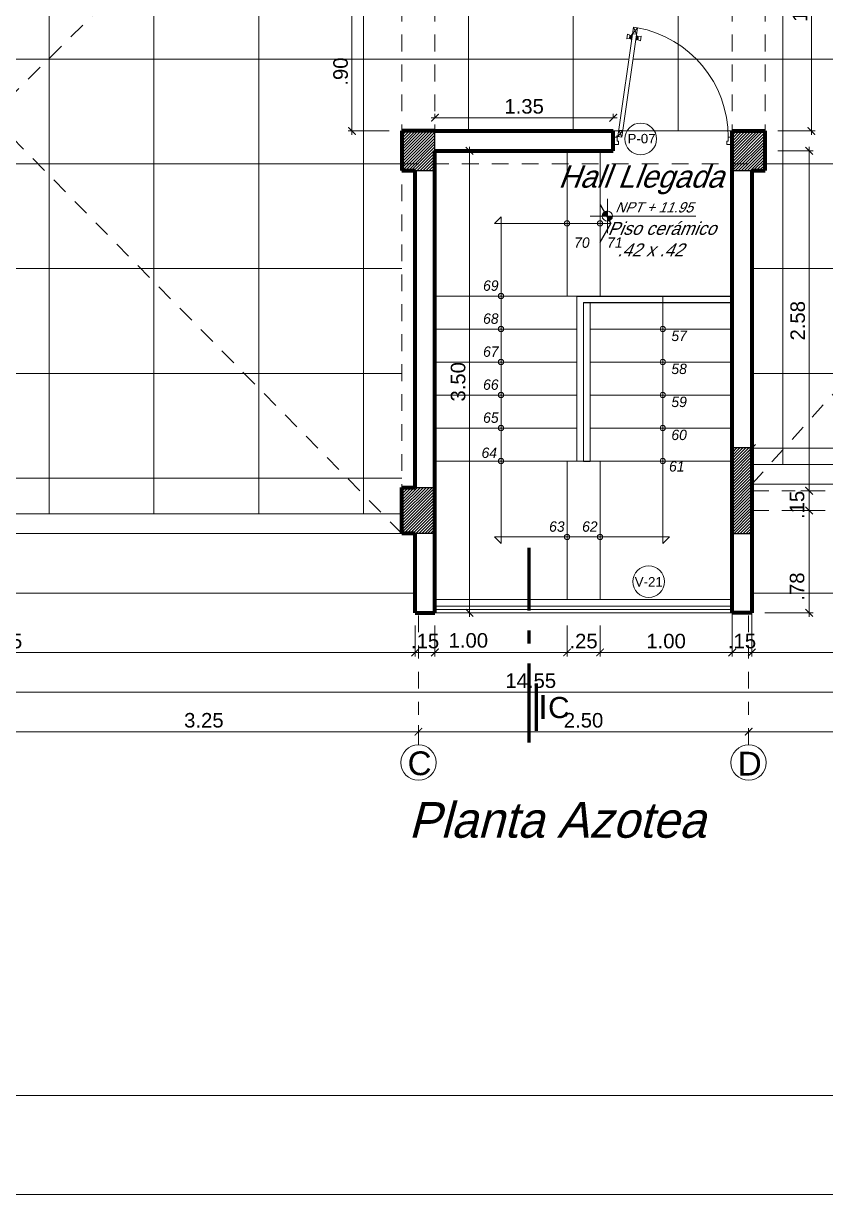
# Model space of a CAD drawing. Header units: millimetres. Extents: x 3779 to 7711, y 1445 to 3132.
# Drawn here: x 3904.99 to 3911.06, y 1460.93 to 1469.8 of the extents above; entities that cross this region are included whole.
import ezdxf

# ---------------------------------------------------------------- set-up
doc = ezdxf.new("R2010")
doc.units = ezdxf.units.MM
doc.header["$PDMODE"] = 3
for name, pattern in [('ACAD_ISO10W100', [18.5, 12, -3, 0.5, -3]), ('DASHDOTX2', [50.8, 25.4, -12.7, 0, -12.7]), ('HIDDEN', [9.525, 6.35, -3.175])]:
    doc.linetypes.add(name, pattern=pattern)
for name, color, linetype, lineweight in [('cotas', 7, 'Continuous', 5), ('EJES', 20, 'DASHDOTX2', 9), ('LINEA-DE-CORTE', 6, 'ACAD_ISO10W100', 60), ('PERSONA', 7, 'Continuous', 9), ('pluma 0.0', 33, 'Continuous', 0), ('pluma 0.5', 41, 'Continuous', 5), ('pluma 1', 1, 'Continuous', 9), ('pluma 1.5', 14, 'Continuous', 15), ('pluma 2', 2, 'Continuous', 20), ('pluma 2.5', 30, 'Continuous', 25), ('pluma 8', 98, 'Continuous', 80), ('proyecciones', 32, 'HIDDEN', 9), ('PUERTAS', 33, 'Continuous', 9), ('TEXTO', 7, 'Continuous', 9), ('TEXTURAS', 35, 'Continuous', 5)]:
    doc.layers.add(name, color=color, linetype=linetype, lineweight=lineweight)
doc.styles.add('nombreambiente', font='stylu.ttf', dxfattribs={"oblique": 20})
doc.styles.get("Standard").update_dxf_attribs({"font": 'arial.ttf'})
doc.styles.add('TIMES', font='arial.ttf', dxfattribs={"height": 0.11})
doc.dimstyles.new('julio', dxfattribs={"dimtxt": 0.11, "dimasz": 0.057, "dimexe": 0.03, "dimexo": 0.097, "dimgap": 0.0295, "dimtad": 1, "dimzin": 4, "dimdsep": 46, "dimtxsty": 'TIMES', "dimblk": 'ARCHTICK', "dimcen": 0, "dimdle": 0.03, "dimclrd": 256, "dimclre": 256, "dimclrt": 256, "dimadec": 0, "dimazin": 0, "dimtfac": 1, "dimtix": 1, "dimtmove": 2, "dimatfit": 2, "dimldrblk": 'ARCHTICK', "dimfxl": 1, "dimtolj": 1, "dimtzin": 0, "dimlwd": 5, "dimlwe": 5, "dimarcsym": 0})
pattern_1 = [(0, (-67.5384, 1.8852), (0, 0.79375), []), (90, (-67.5384, 1.8852), (-0.79375, 5e-17), [])]
pattern_2 = [(45, (53.988948, -73.21544), (-0.01122532015, 0.01122532015), [])]

# ---------------------------------------------------------------- blocks, each defined once
blk = doc.blocks.new('eqwqewr')
at = {"layer": 'PUERTAS'}
for p, q in [((0.1178, 0.7625, 4483.175), (0.0879, 0.7582, 4483.175)), ((0.0879, 0.7582, 4483.175), (0.2051, -0.0706, 4483.175)), ((0.1248, 0.713, 4483.175), (0.0949, 0.7087, 4483.175)), ((0.235, -0.0663, 4483.175), (0.1178, 0.7625, 4483.175)), ((0.0589, 0.6934, 4483.175), (0.0637, 0.6595, 4483.175)), ((0.0799, 0.6922, 4483.175), (0.0589, 0.6934, 4483.175)), ((0.0835, 0.6664, 4483.175), (0.0637, 0.6595, 4483.175)), ((0.0806, 0.6868, 4483.175), (0.0799, 0.6922, 4483.175)), ((0.084, 0.6873, 4483.175), (0.0806, 0.6868, 4483.175)), ((0.0828, 0.6718, 4483.175), (0.0806, 0.6868, 4483.175)), ((0.0862, 0.6723, 4483.175), (0.0828, 0.6718, 4483.175)), ((0.0828, 0.6718, 4483.175), (0.0835, 0.6664, 4483.175)), ((0.0871, 0.6898, 4483.175), (0.0837, 0.6893, 4483.175)), ((0.084, 0.6873, 4483.175), (0.0837, 0.6893, 4483.175)), ((0.0862, 0.6723, 4483.175), (0.084, 0.6873, 4483.175)), ((0.0862, 0.6723, 4483.175), (0.0864, 0.6703, 4483.175)), ((0.0898, 0.6708, 4483.175), (0.0864, 0.6703, 4483.175)), ((0.0902, 0.693, 4483.175), (0.0868, 0.6925, 4483.175)), ((0.0871, 0.6898, 4483.175), (0.0868, 0.6925, 4483.175)), ((0.0898, 0.6708, 4483.175), (0.0871, 0.6898, 4483.175)), ((0.0898, 0.6708, 4483.175), (0.0902, 0.6681, 4483.175)), ((0.0942, 0.704, 4483.175), (0.0902, 0.693, 4483.175)), ((0.0936, 0.6685, 4483.175), (0.0902, 0.693, 4483.175)), ((0.0936, 0.6685, 4483.175), (0.0902, 0.6681, 4483.175)), ((0.1005, 0.6591, 4483.175), (0.0936, 0.6685, 4483.175)), ((0.0955, 0.7042, 4483.175), (0.0942, 0.704, 4483.175)), ((0.1005, 0.6591, 4483.175), (0.0942, 0.704, 4483.175)), ((0.0987, 0.6817, 4483.175), (0.0987, 0.6817, 4483.175)), ((0.0987, 0.6817, 4483.175), (0.0987, 0.6817, 4483.175)), ((0.1019, 0.6593, 4483.175), (0.1005, 0.6591, 4483.175)), ((0.1254, 0.7084, 4483.175), (0.1268, 0.7086, 4483.175)), ((0.1331, 0.6637, 4483.175), (0.1268, 0.7086, 4483.175)), ((0.1268, 0.7086, 4483.175), (0.1336, 0.6992, 4483.175)), ((0.1318, 0.6635, 4483.175), (0.1331, 0.6637, 4483.175)), ((0.1331, 0.6637, 4483.175), (0.1371, 0.6747, 4483.175)), ((0.1336, 0.6992, 4483.175), (0.137, 0.6996, 4483.175)), ((0.1371, 0.6747, 4483.175), (0.1336, 0.6992, 4483.175)), ((0.1374, 0.6969, 4483.175), (0.137, 0.6996, 4483.175)), ((0.1371, 0.6747, 4483.175), (0.1405, 0.6752, 4483.175)), ((0.1374, 0.6969, 4483.175), (0.1408, 0.6974, 4483.175)), ((0.1401, 0.6779, 4483.175), (0.1374, 0.6969, 4483.175)), ((0.1401, 0.6779, 4483.175), (0.1435, 0.6784, 4483.175)), ((0.1401, 0.6779, 4483.175), (0.1405, 0.6752, 4483.175)), ((0.1411, 0.6954, 4483.175), (0.1408, 0.6974, 4483.175)), ((0.1411, 0.6954, 4483.175), (0.1445, 0.6958, 4483.175)), ((0.1432, 0.6804, 4483.175), (0.1411, 0.6954, 4483.175)), ((0.1432, 0.6804, 4483.175), (0.1466, 0.6809, 4483.175)), ((0.1432, 0.6804, 4483.175), (0.1435, 0.6784, 4483.175)), ((0.1437, 0.7013, 4483.175), (0.1635, 0.7082, 4483.175)), ((0.1445, 0.6958, 4483.175), (0.1437, 0.7013, 4483.175)), ((0.1466, 0.6809, 4483.175), (0.1445, 0.6958, 4483.175)), ((0.1466, 0.6809, 4483.175), (0.1474, 0.6755, 4483.175)), ((0.1474, 0.6755, 4483.175), (0.1684, 0.6743, 4483.175)), ((0.1635, 0.7082, 4483.175), (0.1684, 0.6743, 4483.175)), ((-0.5995, -0.0707, 4483.175), (-0.6297, -0.0707, 4483.175)), ((-0.6297, -0.0707, 4483.175), (-0.6297, -0.1273, 4483.175)), ((-0.5995, -0.0707, 4483.175), (-0.5995, -0.1019, 4483.175)), ((0.228, -0.0168, 4483.175), (0.1981, -0.021, 4483.175)), ((0.235, -0.0663, 4483.175), (0.2051, -0.0706, 4483.175)), ((0.2401, -0.0707, 4483.175), (0.2401, -0.1019, 4483.175)), ((0.2401, -0.0707, 4483.175), (0.2703, -0.0707, 4483.175)), ((0.2401, -0.0707, 4483.175), (0.2401, -0.1019, 4483.175)), ((0.2703, -0.0707, 4483.175), (0.2703, -0.1273, 4483.175)), ((-0.5909, -0.1273, 4483.175), (-0.6297, -0.1273, 4483.175)), ((-0.5909, -0.1019, 4483.175), (-0.5995, -0.1019, 4483.175)), ((-0.5909, -0.1019, 4483.175), (-0.5909, -0.1273, 4483.175)), ((0.2315, -0.1019, 4483.175), (0.2401, -0.1019, 4483.175)), ((0.2315, -0.1019, 4483.175), (0.2315, -0.1273, 4483.175)), ((0.2315, -0.1273, 4483.175), (0.2703, -0.1273, 4483.175))]:
    blk.add_line(p, q, dxfattribs=at)
for radius in [0.00461, 0.000461]:
    blk.add_circle((0.2397, -0.0661, 4483.175), radius, dxfattribs=at)
at = {"layer": 'TEXTURAS', "linetype": 'Continuous', "extrusion": (-4.60854e-07, -6.59516e-08, 1)}
for p, q in [((0.0879, 0.7582, 4483.175), (0.1248, 0.713, 4483.175)), ((0.1178, 0.7625, 4483.175), (0.0949, 0.7087, 4483.175)), ((0.1981, -0.021, 4483.175), (0.235, -0.0663, 4483.175)), ((0.228, -0.0168, 4483.175), (0.2051, -0.0706, 4483.175))]:
    blk.add_line(p, q, dxfattribs=at)
at = {"layer": 'TEXTURAS'}
blk.add_arc((0.2406, -0.0678, 4483.175), 0.8401, 100.47523, 180.19864, dxfattribs=at)
blk = doc.blocks.new('iiuyu')
at = {"layer": 'pluma 1', "ltscale": 0.3}
h = blk.add_hatch(color=256, dxfattribs=at)
h.paths.add_polyline_path([(1118.6362, 393.0279, 0.414214), (1118.5977, 392.9893), (1118.6362, 392.9893)])
h.paths.add_polyline_path([(1118.6747, 392.9893), (1118.6362, 392.9893), (1118.6362, 392.9508, 0.414214)])
for p, q in [((1118.6362, 393.1195), (1118.6362, 392.8592)), ((1118.506, 392.9893), (1119.307, 392.9893))]:
    blk.add_line(p, q, dxfattribs=at)
blk.add_circle((1118.6362, 392.9893), 0.0385, dxfattribs=at)
for start, end in [(0, 180), (180, 0)]:
    blk.add_arc((1118.6362, 392.9893), 0.0385, start, end, dxfattribs=at)
blk = doc.blocks.new('_ArchTick')
at = {"color": 0, "linetype": 'ByBlock', "lineweight": 40, "const_width": 0.15}
blk.add_lwpolyline([(-0.5, -0.5), (0.5, 0.5)], dxfattribs=at)
blk = doc.blocks.new('*D639')
at = {"layer": 'cotas', "lineweight": 5, "transparency": 16777216}
for p, q in [((3904.7274, 1464.6376), (3904.7274, 1464.4046)), ((3904.6974, 1464.4346), (3908.0074, 1464.4346)), ((3907.9774, 1464.4849), (3907.9774, 1464.4046))]:
    blk.add_line(p, q, dxfattribs=at)
at = {"layer": 'Defpoints', "color": 0, "transparency": 16777216}
for p in [(3904.7274, 1464.7346), (3907.9774, 1464.5819), (3907.9774, 1464.4346)]:
    blk.add_point(p, dxfattribs=at)
at = {"layer": 'cotas', "lineweight": 5, "transparency": 16777216, "xscale": 0.057, "yscale": 0.057, "zscale": 0.057, "rotation": 180}
blk.add_blockref('_ArchTick', (3904.7274, 1464.4346), dxfattribs=at)
at = {"layer": 'cotas', "lineweight": 5, "transparency": 16777216, "xscale": 0.057, "yscale": 0.057, "zscale": 0.057}
blk.add_blockref('_ArchTick', (3907.9774, 1464.4346), dxfattribs=at)
at = {"layer": 'cotas', "transparency": 16777216, "insert": (3906.3524, 1464.5203), "char_height": 0.11, "attachment_point": 5, "style": 'TIMES'}
blk.add_mtext('\\A1;3.25', dxfattribs=at)
blk = doc.blocks.new('*D640')
at = {"layer": 'cotas', "lineweight": 5, "transparency": 16777216}
for p, q in [((3907.9474, 1464.4346), (3910.5074, 1464.4346)), ((3907.9774, 1464.4849), (3907.9774, 1464.4046)), ((3910.4774, 1464.457), (3910.4774, 1464.4046))]:
    blk.add_line(p, q, dxfattribs=at)
at = {"layer": 'Defpoints', "color": 0, "transparency": 16777216}
for p in [(3907.9774, 1464.5819), (3910.4774, 1464.554), (3910.4774, 1464.4346)]:
    blk.add_point(p, dxfattribs=at)
at = {"layer": 'cotas', "lineweight": 5, "transparency": 16777216, "xscale": 0.057, "yscale": 0.057, "zscale": 0.057, "rotation": 180}
blk.add_blockref('_ArchTick', (3907.9774, 1464.4346), dxfattribs=at)
at = {"layer": 'cotas', "lineweight": 5, "transparency": 16777216, "xscale": 0.057, "yscale": 0.057, "zscale": 0.057}
blk.add_blockref('_ArchTick', (3910.4774, 1464.4346), dxfattribs=at)
at = {"layer": 'cotas', "transparency": 16777216, "insert": (3909.2274, 1464.5202), "char_height": 0.11, "attachment_point": 5, "style": 'TIMES'}
blk.add_mtext('\\A1;2.50', dxfattribs=at)
blk = doc.blocks.new('*D641')
at = {"layer": 'cotas', "lineweight": 5, "transparency": 16777216}
for p, q in [((3910.4474, 1464.4346), (3912.5074, 1464.4346)), ((3910.4774, 1464.457), (3910.4774, 1464.4046)), ((3912.4774, 1464.4655), (3912.4774, 1464.4046))]:
    blk.add_line(p, q, dxfattribs=at)
at = {"layer": 'Defpoints', "color": 0, "transparency": 16777216}
for p in [(3910.4774, 1464.554), (3912.4774, 1464.5625), (3912.4774, 1464.4346)]:
    blk.add_point(p, dxfattribs=at)
at = {"layer": 'cotas', "lineweight": 5, "transparency": 16777216, "xscale": 0.057, "yscale": 0.057, "zscale": 0.057, "rotation": 180}
blk.add_blockref('_ArchTick', (3910.4774, 1464.4346), dxfattribs=at)
at = {"layer": 'cotas', "lineweight": 5, "transparency": 16777216, "xscale": 0.057, "yscale": 0.057, "zscale": 0.057}
blk.add_blockref('_ArchTick', (3912.4774, 1464.4346), dxfattribs=at)
at = {"layer": 'cotas', "transparency": 16777216, "insert": (3911.3843, 1464.5253), "char_height": 0.11, "attachment_point": 5, "style": 'TIMES'}
blk.add_mtext('\\A1;2.00', dxfattribs=at)
blk = doc.blocks.new('*D590')
at = {"layer": 'cotas', "lineweight": 5, "transparency": 16777216}
for p, q in [((3916.1024, 1465.3876), (3916.1024, 1464.7046)), ((3901.5524, 1465.2376), (3901.5524, 1464.7046)), ((3901.5224, 1464.7346), (3916.1324, 1464.7346))]:
    blk.add_line(p, q, dxfattribs=at)
at = {"layer": 'Defpoints', "color": 0, "transparency": 16777216}
for p in [(3916.1024, 1465.4846), (3901.5524, 1465.3346), (3916.1024, 1464.7346)]:
    blk.add_point(p, dxfattribs=at)
at = {"layer": 'cotas', "lineweight": 5, "transparency": 16777216, "xscale": 0.057, "yscale": 0.057, "zscale": 0.057, "rotation": 180}
blk.add_blockref('_ArchTick', (3901.5524, 1464.7346), dxfattribs=at)
at = {"layer": 'cotas', "lineweight": 5, "transparency": 16777216, "xscale": 0.057, "yscale": 0.057, "zscale": 0.057}
blk.add_blockref('_ArchTick', (3916.1024, 1464.7346), dxfattribs=at)
at = {"layer": 'cotas', "transparency": 16777216, "insert": (3908.8274, 1464.8202), "char_height": 0.11, "attachment_point": 5, "style": 'TIMES'}
blk.add_mtext('\\A1;14.55', dxfattribs=at)
blk = doc.blocks.new('*D592')
at = {"layer": 'cotas', "lineweight": 5, "transparency": 16777216}
for p, q in [((3901.7024, 1465.2376), (3901.7024, 1465.0046)), ((3907.9524, 1465.2376), (3907.9524, 1465.0046)), ((3901.6724, 1465.0346), (3907.9824, 1465.0346))]:
    blk.add_line(p, q, dxfattribs=at)
at = {"layer": 'Defpoints', "color": 0, "transparency": 16777216}
for p in [(3901.7024, 1465.3346), (3907.9524, 1465.3346), (3907.9524, 1465.0346)]:
    blk.add_point(p, dxfattribs=at)
at = {"layer": 'cotas', "lineweight": 5, "transparency": 16777216, "xscale": 0.057, "yscale": 0.057, "zscale": 0.057, "rotation": 180}
blk.add_blockref('_ArchTick', (3901.7024, 1465.0346), dxfattribs=at)
at = {"layer": 'cotas', "lineweight": 5, "transparency": 16777216, "xscale": 0.057, "yscale": 0.057, "zscale": 0.057}
blk.add_blockref('_ArchTick', (3907.9524, 1465.0346), dxfattribs=at)
at = {"layer": 'cotas', "transparency": 16777216, "insert": (3904.8274, 1465.1202), "char_height": 0.11, "attachment_point": 5, "style": 'TIMES'}
blk.add_mtext('\\A1;6.25', dxfattribs=at)
blk = doc.blocks.new('*D593')
at = {"layer": 'cotas', "lineweight": 5, "transparency": 16777216}
for p, q in [((3907.9524, 1465.2376), (3907.9524, 1465.0046)), ((3908.1024, 1465.2376), (3908.1024, 1465.0046)), ((3907.9524, 1465.0346), (3907.8954, 1465.0346)), ((3907.9524, 1465.0346), (3908.1024, 1465.0346)), ((3908.1024, 1465.0346), (3908.1594, 1465.0346))]:
    blk.add_line(p, q, dxfattribs=at)
at = {"layer": 'Defpoints', "color": 0, "transparency": 16777216}
for p in [(3907.9524, 1465.3346), (3908.1024, 1465.3346), (3908.1024, 1465.0346)]:
    blk.add_point(p, dxfattribs=at)
at = {"layer": 'cotas', "lineweight": 5, "transparency": 16777216, "xscale": 0.057, "yscale": 0.057, "zscale": 0.057}
blk.add_blockref('_ArchTick', (3907.9524, 1465.0346), dxfattribs=at)
at = {"layer": 'cotas', "lineweight": 5, "transparency": 16777216, "xscale": 0.057, "yscale": 0.057, "zscale": 0.057, "rotation": 180}
blk.add_blockref('_ArchTick', (3908.1024, 1465.0346), dxfattribs=at)
at = {"layer": 'cotas', "transparency": 16777216, "insert": (3908.0274, 1465.1202), "char_height": 0.11, "attachment_point": 5, "style": 'TIMES'}
blk.add_mtext('\\A1;.15', dxfattribs=at)
blk = doc.blocks.new('*D594')
at = {"layer": 'cotas', "lineweight": 5, "transparency": 16777216}
for p, q in [((3908.1024, 1465.2376), (3908.1024, 1465.0046)), ((3909.1024, 1465.2376), (3909.1024, 1465.0046)), ((3908.0724, 1465.0346), (3909.1324, 1465.0346))]:
    blk.add_line(p, q, dxfattribs=at)
at = {"layer": 'Defpoints', "color": 0, "transparency": 16777216}
for p in [(3908.1024, 1465.3346), (3909.1024, 1465.3346), (3909.1024, 1465.0346)]:
    blk.add_point(p, dxfattribs=at)
at = {"layer": 'cotas', "lineweight": 5, "transparency": 16777216, "xscale": 0.057, "yscale": 0.057, "zscale": 0.057, "rotation": 180}
blk.add_blockref('_ArchTick', (3908.1024, 1465.0346), dxfattribs=at)
at = {"layer": 'cotas', "lineweight": 5, "transparency": 16777216, "xscale": 0.057, "yscale": 0.057, "zscale": 0.057}
blk.add_blockref('_ArchTick', (3909.1024, 1465.0346), dxfattribs=at)
at = {"layer": 'cotas', "transparency": 16777216, "insert": (3908.355, 1465.1253), "char_height": 0.11, "attachment_point": 5, "style": 'TIMES'}
blk.add_mtext('\\A1;1.00', dxfattribs=at)
blk = doc.blocks.new('*D595')
at = {"layer": 'cotas', "lineweight": 5, "transparency": 16777216}
for p, q in [((3909.1024, 1465.2376), (3909.1024, 1465.0046)), ((3909.3524, 1465.2376), (3909.3524, 1465.0046)), ((3909.1024, 1465.0346), (3909.0454, 1465.0346)), ((3909.1024, 1465.0346), (3909.3524, 1465.0346)), ((3909.3524, 1465.0346), (3909.4094, 1465.0346))]:
    blk.add_line(p, q, dxfattribs=at)
at = {"layer": 'Defpoints', "color": 0, "transparency": 16777216}
for p in [(3909.1024, 1465.3346), (3909.3524, 1465.3346), (3909.3524, 1465.0346)]:
    blk.add_point(p, dxfattribs=at)
at = {"layer": 'cotas', "lineweight": 5, "transparency": 16777216, "xscale": 0.057, "yscale": 0.057, "zscale": 0.057}
blk.add_blockref('_ArchTick', (3909.1024, 1465.0346), dxfattribs=at)
at = {"layer": 'cotas', "lineweight": 5, "transparency": 16777216, "xscale": 0.057, "yscale": 0.057, "zscale": 0.057, "rotation": 180}
blk.add_blockref('_ArchTick', (3909.3524, 1465.0346), dxfattribs=at)
at = {"layer": 'cotas', "transparency": 16777216, "insert": (3909.2274, 1465.1202), "char_height": 0.11, "attachment_point": 5, "style": 'TIMES'}
blk.add_mtext('\\A1;.25', dxfattribs=at)
blk = doc.blocks.new('*D596')
at = {"layer": 'cotas', "lineweight": 5, "transparency": 16777216}
for p, q in [((3910.3524, 1465.3876), (3910.3524, 1465.0046)), ((3909.3524, 1465.2376), (3909.3524, 1465.0046)), ((3909.3224, 1465.0346), (3910.3824, 1465.0346))]:
    blk.add_line(p, q, dxfattribs=at)
at = {"layer": 'Defpoints', "color": 0, "transparency": 16777216}
for p in [(3910.3524, 1465.4846), (3909.3524, 1465.3346), (3910.3524, 1465.0346)]:
    blk.add_point(p, dxfattribs=at)
at = {"layer": 'cotas', "lineweight": 5, "transparency": 16777216, "xscale": 0.057, "yscale": 0.057, "zscale": 0.057, "rotation": 180}
blk.add_blockref('_ArchTick', (3909.3524, 1465.0346), dxfattribs=at)
at = {"layer": 'cotas', "lineweight": 5, "transparency": 16777216, "xscale": 0.057, "yscale": 0.057, "zscale": 0.057}
blk.add_blockref('_ArchTick', (3910.3524, 1465.0346), dxfattribs=at)
at = {"layer": 'cotas', "transparency": 16777216, "insert": (3909.8524, 1465.1202), "char_height": 0.11, "attachment_point": 5, "style": 'TIMES'}
blk.add_mtext('\\A1;1.00', dxfattribs=at)
blk = doc.blocks.new('*D597')
at = {"layer": 'cotas', "lineweight": 5, "transparency": 16777216}
for p, q in [((3910.3524, 1465.3876), (3910.3524, 1465.0046)), ((3910.5024, 1465.3876), (3910.5024, 1465.0046)), ((3910.3524, 1465.0346), (3910.2954, 1465.0346)), ((3910.3524, 1465.0346), (3910.5024, 1465.0346)), ((3910.5024, 1465.0346), (3910.5594, 1465.0346))]:
    blk.add_line(p, q, dxfattribs=at)
at = {"layer": 'Defpoints', "color": 0, "transparency": 16777216}
for p in [(3910.3524, 1465.4846), (3910.5024, 1465.4846), (3910.5024, 1465.0346)]:
    blk.add_point(p, dxfattribs=at)
at = {"layer": 'cotas', "lineweight": 5, "transparency": 16777216, "xscale": 0.057, "yscale": 0.057, "zscale": 0.057}
blk.add_blockref('_ArchTick', (3910.3524, 1465.0346), dxfattribs=at)
at = {"layer": 'cotas', "lineweight": 5, "transparency": 16777216, "xscale": 0.057, "yscale": 0.057, "zscale": 0.057, "rotation": 180}
blk.add_blockref('_ArchTick', (3910.5024, 1465.0346), dxfattribs=at)
at = {"layer": 'cotas', "transparency": 16777216, "insert": (3910.4274, 1465.1202), "char_height": 0.11, "attachment_point": 5, "style": 'TIMES'}
blk.add_mtext('\\A1;.15', dxfattribs=at)
blk = doc.blocks.new('*D598')
at = {"layer": 'cotas', "lineweight": 5, "transparency": 16777216}
for p, q in [((3910.3524, 1465.3876), (3910.3524, 1465.0046)), ((3910.5024, 1465.3876), (3910.5024, 1465.0046)), ((3910.3524, 1465.0346), (3910.2954, 1465.0346)), ((3910.5024, 1465.0346), (3910.3524, 1465.0346)), ((3910.5024, 1465.0346), (3910.5594, 1465.0346))]:
    blk.add_line(p, q, dxfattribs=at)
at = {"layer": 'Defpoints', "color": 0, "transparency": 16777216}
for p in [(3910.3524, 1465.4846), (3910.5024, 1465.4846), (3910.3524, 1465.0346)]:
    blk.add_point(p, dxfattribs=at)
at = {"layer": 'cotas', "lineweight": 5, "transparency": 16777216, "xscale": 0.057, "yscale": 0.057, "zscale": 0.057}
blk.add_blockref('_ArchTick', (3910.3524, 1465.0346), dxfattribs=at)
at = {"layer": 'cotas', "lineweight": 5, "transparency": 16777216, "xscale": 0.057, "yscale": 0.057, "zscale": 0.057, "rotation": 180}
blk.add_blockref('_ArchTick', (3910.5024, 1465.0346), dxfattribs=at)
at = {"layer": 'cotas', "transparency": 16777216, "insert": (3910.4274, 1465.1202), "char_height": 0.11, "attachment_point": 5, "style": 'TIMES'}
blk.add_mtext('\\A1;.15', dxfattribs=at)
blk = doc.blocks.new('*D599')
at = {"layer": 'cotas', "lineweight": 5, "transparency": 16777216}
for p, q in [((3910.3524, 1465.3876), (3910.3524, 1465.0046)), ((3910.5024, 1465.3876), (3910.5024, 1465.0046)), ((3910.3524, 1465.0346), (3910.2954, 1465.0346)), ((3910.3524, 1465.0346), (3910.5024, 1465.0346)), ((3910.5024, 1465.0346), (3910.5594, 1465.0346))]:
    blk.add_line(p, q, dxfattribs=at)
at = {"layer": 'Defpoints', "color": 0, "transparency": 16777216}
for p in [(3910.3524, 1465.4846), (3910.5024, 1465.4846), (3910.5024, 1465.0346)]:
    blk.add_point(p, dxfattribs=at)
at = {"layer": 'cotas', "lineweight": 5, "transparency": 16777216, "xscale": 0.057, "yscale": 0.057, "zscale": 0.057}
blk.add_blockref('_ArchTick', (3910.3524, 1465.0346), dxfattribs=at)
at = {"layer": 'cotas', "lineweight": 5, "transparency": 16777216, "xscale": 0.057, "yscale": 0.057, "zscale": 0.057, "rotation": 180}
blk.add_blockref('_ArchTick', (3910.5024, 1465.0346), dxfattribs=at)
at = {"layer": 'cotas', "transparency": 16777216, "insert": (3910.4274, 1465.1202), "char_height": 0.11, "attachment_point": 5, "style": 'TIMES'}
blk.add_mtext('\\A1;.15', dxfattribs=at)
blk = doc.blocks.new('*D600')
at = {"layer": 'cotas', "lineweight": 5, "transparency": 16777216}
for p, q in [((3910.5024, 1465.3876), (3910.5024, 1465.0046)), ((3914.6281, 1465.3876), (3914.6281, 1465.0046)), ((3910.4724, 1465.0346), (3914.6581, 1465.0346))]:
    blk.add_line(p, q, dxfattribs=at)
at = {"layer": 'Defpoints', "color": 0, "transparency": 16777216}
for p in [(3910.5024, 1465.4846), (3914.6281, 1465.4846), (3914.6281, 1465.0346)]:
    blk.add_point(p, dxfattribs=at)
at = {"layer": 'cotas', "lineweight": 5, "transparency": 16777216, "xscale": 0.057, "yscale": 0.057, "zscale": 0.057, "rotation": 180}
blk.add_blockref('_ArchTick', (3910.5024, 1465.0346), dxfattribs=at)
at = {"layer": 'cotas', "lineweight": 5, "transparency": 16777216, "xscale": 0.057, "yscale": 0.057, "zscale": 0.057}
blk.add_blockref('_ArchTick', (3914.6281, 1465.0346), dxfattribs=at)
at = {"layer": 'cotas', "transparency": 16777216, "insert": (3912.5653, 1465.1203), "char_height": 0.11, "attachment_point": 5, "style": 'TIMES'}
blk.add_mtext('\\A1;4.13', dxfattribs=at)
blk = doc.blocks.new('*D645')
at = {"layer": 'cotas', "lineweight": 5, "transparency": 16777216}
for p, q in [((3910.9354, 1466.0796), (3910.9354, 1466.2896)), ((3910.8719, 1466.2596), (3910.9654, 1466.2596)), ((3910.8719, 1466.1096), (3910.9654, 1466.1096))]:
    blk.add_line(p, q, dxfattribs=at)
at = {"layer": 'Defpoints', "color": 0, "transparency": 16777216}
for p in [(3910.7749, 1466.2596), (3910.9354, 1466.2596), (3910.7749, 1466.1096)]:
    blk.add_point(p, dxfattribs=at)
at = {"layer": 'cotas', "lineweight": 5, "transparency": 16777216, "xscale": 0.057, "yscale": 0.057, "zscale": 0.057}
for p, rotation in [((3910.9354, 1466.2596), 90), ((3910.9354, 1466.1096), 270)]:
    blk.add_blockref('_ArchTick', p, dxfattribs=dict(at, rotation=rotation))
at = {"layer": 'cotas', "transparency": 16777216, "insert": (3910.8446, 1466.1522), "char_height": 0.11, "attachment_point": 5, "rotation": 90, "style": 'TIMES'}
blk.add_mtext('\\A1;.15', dxfattribs=at)
blk = doc.blocks.new('*D646')
at = {"layer": 'cotas', "lineweight": 5, "transparency": 16777216}
for p, q in [((3910.9354, 1466.2296), (3910.9354, 1468.8646)), ((3910.6994, 1468.8346), (3910.9654, 1468.8346)), ((3910.8719, 1466.2596), (3910.9654, 1466.2596))]:
    blk.add_line(p, q, dxfattribs=at)
at = {"layer": 'Defpoints', "color": 0, "transparency": 16777216}
for p in [(3910.6024, 1468.8346), (3910.9354, 1468.8346), (3910.7749, 1466.2596)]:
    blk.add_point(p, dxfattribs=at)
at = {"layer": 'cotas', "lineweight": 5, "transparency": 16777216, "xscale": 0.057, "yscale": 0.057, "zscale": 0.057}
for p, rotation in [((3910.9354, 1468.8346), 90), ((3910.9354, 1466.2596), 270)]:
    blk.add_blockref('_ArchTick', p, dxfattribs=dict(at, rotation=rotation))
at = {"layer": 'cotas', "transparency": 16777216, "insert": (3910.8498, 1467.5471), "char_height": 0.11, "attachment_point": 5, "rotation": 90, "style": 'TIMES'}
blk.add_mtext('\\A1;2.58', dxfattribs=at)
blk = doc.blocks.new('*D647')
at = {"layer": 'cotas', "lineweight": 5, "transparency": 16777216}
for p, q in [((3910.7729, 1466.1096), (3910.9654, 1466.1096)), ((3910.9354, 1466.1396), (3910.9354, 1465.3046)), ((3910.5994, 1465.3346), (3910.9654, 1465.3346))]:
    blk.add_line(p, q, dxfattribs=at)
at = {"layer": 'Defpoints', "color": 0, "transparency": 16777216}
for p in [(3910.6759, 1466.1096), (3910.5024, 1465.3346), (3910.9354, 1465.3346)]:
    blk.add_point(p, dxfattribs=at)
at = {"layer": 'cotas', "lineweight": 5, "transparency": 16777216, "xscale": 0.057, "yscale": 0.057, "zscale": 0.057}
for p, rotation in [((3910.9354, 1466.1096), 90), ((3910.9354, 1465.3346), 270)]:
    blk.add_blockref('_ArchTick', p, dxfattribs=dict(at, rotation=rotation))
at = {"layer": 'cotas', "transparency": 16777216, "insert": (3910.8447, 1465.5337), "char_height": 0.11, "attachment_point": 5, "rotation": 90, "style": 'TIMES'}
blk.add_mtext('\\A1;.78', dxfattribs=at)
blk = doc.blocks.new('*D631')
at = {"layer": 'cotas', "lineweight": 5, "transparency": 16777216}
for p, q in [((3910.4724, 1466.5819), (3915.8074, 1466.5819)), ((3910.5024, 1466.5566), (3910.5024, 1466.6119)), ((3915.7774, 1466.5566), (3915.7774, 1466.6119))]:
    blk.add_line(p, q, dxfattribs=at)
at = {"layer": 'Defpoints', "color": 0, "transparency": 16777216}
for p in [(3915.7774, 1466.5819), (3910.5024, 1466.4596), (3915.7774, 1466.4596)]:
    blk.add_point(p, dxfattribs=at)
at = {"layer": 'cotas', "lineweight": 5, "transparency": 16777216, "xscale": 0.057, "yscale": 0.057, "zscale": 0.057, "rotation": 180}
blk.add_blockref('_ArchTick', (3910.5024, 1466.5819), dxfattribs=at)
at = {"layer": 'cotas', "lineweight": 5, "transparency": 16777216, "xscale": 0.057, "yscale": 0.057, "zscale": 0.057}
blk.add_blockref('_ArchTick', (3915.7774, 1466.5819), dxfattribs=at)
at = {"layer": 'cotas', "transparency": 16777216, "insert": (3913.1399, 1466.6675), "char_height": 0.11, "attachment_point": 5, "style": 'TIMES'}
blk.add_mtext('\\A1;5.28', dxfattribs=at)
blk = doc.blocks.new('*D633')
at = {"layer": 'cotas', "lineweight": 5, "transparency": 16777216}
for p, q in [((3907.7554, 1469.8846), (3907.4438, 1469.8846)), ((3907.4738, 1468.9546), (3907.4738, 1469.9146)), ((3907.7554, 1468.9846), (3907.4438, 1468.9846))]:
    blk.add_line(p, q, dxfattribs=at)
at = {"layer": 'Defpoints', "color": 0, "transparency": 16777216}
for p in [(3907.4738, 1469.8846), (3907.8524, 1469.8846), (3907.8524, 1468.9846)]:
    blk.add_point(p, dxfattribs=at)
at = {"layer": 'cotas', "lineweight": 5, "transparency": 16777216, "xscale": 0.057, "yscale": 0.057, "zscale": 0.057}
for p, rotation in [((3907.4738, 1469.8846), 90), ((3907.4738, 1468.9846), 270)]:
    blk.add_blockref('_ArchTick', p, dxfattribs=dict(at, rotation=rotation))
at = {"layer": 'cotas', "transparency": 16777216, "insert": (3907.3881, 1469.4346), "char_height": 0.11, "attachment_point": 5, "rotation": 90, "style": 'TIMES'}
blk.add_mtext('\\A1;.90', dxfattribs=at)
blk = doc.blocks.new('*D634')
at = {"layer": 'cotas', "lineweight": 5, "transparency": 16777216}
for p, q in [((3910.9524, 1468.9546), (3910.9524, 1470.9646)), ((3911.0494, 1470.9346), (3910.9824, 1470.9346)), ((3910.6994, 1468.9846), (3910.9824, 1468.9846))]:
    blk.add_line(p, q, dxfattribs=at)
at = {"layer": 'Defpoints', "color": 0, "transparency": 16777216}
for p in [(3910.9524, 1470.9346), (3910.9524, 1470.9346), (3910.6024, 1468.9846)]:
    blk.add_point(p, dxfattribs=at)
at = {"layer": 'cotas', "lineweight": 5, "transparency": 16777216, "xscale": 0.057, "yscale": 0.057, "zscale": 0.057}
for p, rotation in [((3910.9524, 1470.9346), 90), ((3910.9524, 1468.9846), 270)]:
    blk.add_blockref('_ArchTick', p, dxfattribs=dict(at, rotation=rotation))
at = {"layer": 'cotas', "transparency": 16777216, "insert": (3910.8667, 1469.9596), "char_height": 0.11, "attachment_point": 5, "rotation": 90, "style": 'TIMES'}
blk.add_mtext('\\A1;1.95', dxfattribs=at)
blk = doc.blocks.new('*D635')
at = {"layer": 'cotas', "lineweight": 5, "transparency": 16777216}
for p, q in [((3908.0724, 1469.0847), (3909.4824, 1469.0847)), ((3908.1024, 1469.0816), (3908.1024, 1469.1147)), ((3909.4524, 1469.0816), (3909.4524, 1469.1147))]:
    blk.add_line(p, q, dxfattribs=at)
at = {"layer": 'Defpoints', "color": 0, "transparency": 16777216}
for p in [(3909.4524, 1469.0847), (3908.1024, 1468.9846), (3909.4524, 1468.9846, 0)]:
    blk.add_point(p, dxfattribs=at)
at = {"layer": 'cotas', "lineweight": 5, "transparency": 16777216, "xscale": 0.057, "yscale": 0.057, "zscale": 0.057, "rotation": 180}
blk.add_blockref('_ArchTick', (3908.1024, 1469.0847), dxfattribs=at)
at = {"layer": 'cotas', "lineweight": 5, "transparency": 16777216, "xscale": 0.057, "yscale": 0.057, "zscale": 0.057}
blk.add_blockref('_ArchTick', (3909.4524, 1469.0847), dxfattribs=at)
at = {"layer": 'cotas', "transparency": 16777216, "insert": (3908.7774, 1469.1704), "char_height": 0.11, "attachment_point": 5, "style": 'TIMES'}
blk.add_mtext('\\A1;1.35', dxfattribs=at)
blk = doc.blocks.new('*D636')
at = {"layer": 'cotas', "lineweight": 5, "transparency": 16777216}
for p, q in [((3908.3637, 1465.3046), (3908.3637, 1468.8646)), ((3908.1994, 1468.8346), (3908.3937, 1468.8346)), ((3908.1994, 1465.3346), (3908.3937, 1465.3346))]:
    blk.add_line(p, q, dxfattribs=at)
at = {"layer": 'Defpoints', "color": 0, "transparency": 16777216}
for p in [(3908.1024, 1468.8346), (3908.3637, 1468.8346), (3908.1024, 1465.3346)]:
    blk.add_point(p, dxfattribs=at)
at = {"layer": 'cotas', "lineweight": 5, "transparency": 16777216, "xscale": 0.057, "yscale": 0.057, "zscale": 0.057}
for p, rotation in [((3908.3637, 1468.8346), 90), ((3908.3637, 1465.3346), 270)]:
    blk.add_blockref('_ArchTick', p, dxfattribs=dict(at, rotation=rotation))
at = {"layer": 'cotas', "transparency": 16777216, "insert": (3908.278, 1467.0846), "char_height": 0.11, "attachment_point": 5, "rotation": 90, "style": 'TIMES'}
blk.add_mtext('\\A1;3.50', dxfattribs=at)

msp = doc.modelspace()

# ---------------------------------------------------------------- hatches: boundary and pattern name
at = {"layer": 'TEXTURAS'}
h = msp.add_hatch(dxfattribs=at)
h.set_pattern_fill('NET', color=256, scale=0.25)
h.set_pattern_definition(pattern_1)
h.paths.add_polyline_path([(3901.7024, 1466.0846), (3901.7036, 1466.0846), (3904.7398, 1469.0966), (3902.4876, 1471.3846), (3901.7024, 1471.3846)])
h.paths.add_polyline_path([(3904.7024, 1472.1846), (3902.5524, 1472.1846), (3902.5524, 1471.3846), (3902.4876, 1471.3846), (3904.7398, 1469.0966), (3905.534, 1469.8846), (3904.7024, 1469.8846)])
h.paths.add_polyline_path([(3905.534, 1469.8846), (3904.7398, 1469.0966), (3907.7047, 1466.0846), (3907.8524, 1466.0846), (3907.8524, 1466.2846), (3907.8524, 1469.8846)])
h.paths.add_polyline_path([(3904.7398, 1469.0966), (3901.7036, 1466.0846), (3907.7047, 1466.0846)])
h.paths.add_polyline_path([(3907.8524, 1468.9846), (3908.1024, 1468.9846), (3908.1024, 1471.5846), (3908.0024, 1471.5846), (3908.0024, 1469.8846), (3907.8524, 1469.8846)])
h.paths.add_polyline_path([(3911.7354, 1470.9346), (3910.9524, 1470.9346), (3910.9524, 1471.7984), (3910.6024, 1472.1846), (3910.6024, 1471.9846), (3910.6024, 1471.5846), (3910.6024, 1468.9846), (3910.6024, 1468.6846), (3910.5024, 1468.6846), (3910.5024, 1466.4596), (3910.6375, 1466.4596), (3913.2059, 1469.3121)])
h.paths.add_polyline_path([(3913.2059, 1469.3121), (3910.6375, 1466.4596), (3911.3024, 1466.4596), (3911.5024, 1466.6596, -1), (3911.7702, 1466.6596, -1), (3911.5024, 1466.6596), (3911.3024, 1466.4596), (3915.7774, 1466.4596), (3915.7774, 1466.475)])
h.paths.add_polyline_path([(3915.7774, 1466.475), (3915.7774, 1471.734), (3915.3867, 1471.734), (3913.2059, 1469.3121)])
h.paths.add_polyline_path([(3912.5024, 1470.9346), (3911.7354, 1470.9346), (3913.2059, 1469.3121), (3915.7774, 1472.168), (3915.7774, 1472.1846), (3912.5024, 1472.1846)])
h.paths.add_polyline_path([(3915.7774, 1472.168), (3915.3867, 1471.734), (3915.7774, 1471.734)], flags=17)
h.paths.add_polyline_path([(3910.9639, 1467.3711), (3910.9639, 1467.7252), (3910.7372, 1467.7252), (3910.7372, 1467.3711)], flags=24)
h = msp.add_hatch(dxfattribs=at)
h.set_pattern_fill('NET', color=256, scale=0.25)
h.set_pattern_definition(pattern_1)
h.paths.add_polyline_path([(3910.3524, 1471.5846), (3908.1024, 1471.5846), (3908.1024, 1468.9846), (3909.4524, 1468.9846), (3909.4937, 1468.9846), (3909.5906, 1469.6696), (3909.5856, 1469.6833), (3909.5788, 1469.6842), (3909.5544, 1469.6829), (3909.5592, 1469.7168), (3909.5823, 1469.7087), (3909.5891, 1469.7077), (3909.5977, 1469.7195), (3909.605, 1469.7711), (3909.6349, 1469.7668, -0.346951), (3910.3211, 1468.9846), (3910.3524, 1468.9846)])
h.paths.add_polyline_path([(3908.8475, 1470.3887, -1), (3908.9245, 1470.3887, -1)], flags=16)
h.paths.add_polyline_path([(3910.6024, 1471.5846), (3910.3524, 1471.5846), (3910.3524, 1468.9846), (3910.6024, 1468.9846)])
h.paths.add_polyline_path([(3909.6349, 1469.7668), (3909.6276, 1469.7153), (3909.6326, 1469.7016), (3909.6394, 1469.7006), (3909.6638, 1469.702), (3909.659, 1469.6681), (3909.6359, 1469.6762), (3909.6291, 1469.6771), (3909.6205, 1469.6654), (3909.5242, 1468.9846), (3909.5567, 1468.9846, -0.577932), (3909.7647, 1468.9846), (3910.3211, 1468.9846, 0.346951)])
h.paths.add_polyline_path([(3909.5567, 1468.9846), (3909.7647, 1468.9846, 0.577932)], flags=17)
h = msp.add_hatch(dxfattribs=at)
h.set_pattern_fill('LINE', color=256, scale=0.005, angle=45)
h.set_pattern_definition(pattern_2)
h.paths.add_polyline_path([(3908.1024, 1468.9846), (3907.8524, 1468.9846), (3907.8524, 1468.6846), (3908.1024, 1468.6846)])
h = msp.add_hatch(dxfattribs=at)
h.set_pattern_fill('LINE', color=256, scale=0.005, angle=45)
h.set_pattern_definition([(45, (56.488948, -73.21544), (-0.01122532015, 0.01122532015), [])])
h.paths.add_polyline_path([(3910.6024, 1468.9846), (3910.3524, 1468.9846), (3910.3524, 1468.6846), (3910.6024, 1468.6846)])
h = msp.add_hatch(dxfattribs=at)
h.set_pattern_fill('LINE', color=256, scale=0.005, angle=45)
h.set_pattern_definition([(45, (47.688948, -73.21544), (-0.01122532015, 0.01122532015), [])])
h.paths.add_polyline_path([(3910.5024, 1466.5846), (3910.3524, 1466.5846), (3910.3524, 1465.9346), (3910.5024, 1465.9346)])
h = msp.add_hatch(dxfattribs=at)
h.set_pattern_fill('LINE', color=256, scale=0.005, angle=45)
h.set_pattern_definition(pattern_2)
h.paths.add_polyline_path([(3908.1024, 1466.2846), (3908.0024, 1466.2846), (3907.8524, 1466.2846), (3907.8524, 1465.9346), (3908.1024, 1465.9346)])

# ---------------------------------------------------------------- linework, layer by layer
at = {"layer": 'cotas'}
for points in [[(3898.5938, 1460.9283), (3940.5938, 1460.9283), (3940.5938, 1490.6283), (3898.5938, 1490.6283)], [(3899.3438, 1461.6783), (3939.8438, 1461.6783), (3939.8438, 1489.8783), (3899.3438, 1489.8783)]]:
    msp.add_lwpolyline(points, close=True, dxfattribs=at)
at = {"layer": 'EJES', "ltscale": 0.005}
for p, q in [((3910.5024, 1466.2596), (3911.1024, 1466.2596)), ((3910.5024, 1466.1096), (3911.5024, 1466.1096)), ((3907.9774, 1464.3346), (3907.9774, 1465.3346)), ((3910.4774, 1464.3346), (3910.4774, 1465.3346))]:
    msp.add_line(p, q, dxfattribs=at)
at = {"layer": 'LINEA-DE-CORTE', "ltscale": 0.05}
for p, q in [((3908.8158, 1464.3521), (3908.8158, 1465.8282)), ((3908.8676, 1464.8007), (3908.8676, 1464.4418)), ((3908.9194, 1464.711), (3908.9194, 1464.5315))]:
    msp.add_line(p, q, dxfattribs=at)
at = {"layer": 'pluma 0.0'}
for p, q in [((3909.1024, 1468.8346), (3909.1024, 1467.7346)), ((3909.3524, 1468.8346), (3909.3524, 1467.7346)), ((3909.1024, 1466.4846), (3909.1024, 1465.4346)), ((3909.3524, 1466.4846), (3909.3524, 1465.4346)), ((3908.1024, 1465.3346), (3910.3524, 1465.3346))]:
    msp.add_line(p, q, dxfattribs=at)
msp.add_lwpolyline([(3908.1024, 1465.4346), (3910.3524, 1465.4346)], dxfattribs=at)
at = {"layer": 'pluma 0.5'}
for p, q in [((3908.5524, 1468.2846), (3908.6024, 1468.3346)), ((3908.6024, 1468.3346), (3908.6024, 1465.8596)), ((3909.4349, 1468.2846), (3908.5524, 1468.2846)), ((3909.8274, 1465.8596), (3909.8274, 1467.7346)), ((3908.5524, 1465.9096), (3909.8774, 1465.9096)), ((3908.6024, 1465.8596), (3908.5524, 1465.9096)), ((3909.8274, 1465.8596), (3909.8774, 1465.9096))]:
    msp.add_line(p, q, dxfattribs=at)
for points in [[(3908.1024, 1467.7346), (3909.1774, 1467.7346)], [(3908.1024, 1467.4846), (3909.1774, 1467.4846)], [(3908.1024, 1467.2346), (3909.1774, 1467.2346)], [(3908.1024, 1466.9846), (3909.1774, 1466.9846)], [(3908.1024, 1466.7346), (3909.1774, 1466.7346)], [(3908.1024, 1466.4846), (3909.1774, 1466.4846)]]:
    msp.add_lwpolyline(points, dxfattribs=at)
at = {"layer": 'pluma 1'}
for p, q in [((3907.9524, 1465.4846), (3904.6024, 1465.4846)), ((3914.6281, 1465.4846), (3910.5024, 1465.4846)), ((3908.1024, 1465.3596), (3910.3524, 1465.3596))]:
    msp.add_line(p, q, dxfattribs=at)
for points in [[(3909.2774, 1467.4846), (3910.3524, 1467.4846)], [(3909.3024, 1467.4846), (3910.3524, 1467.4846)], [(3909.2774, 1467.2346), (3910.3524, 1467.2346)], [(3909.2774, 1466.9846), (3910.3524, 1466.9846)], [(3909.2774, 1466.7346), (3910.3524, 1466.7346)], [(3909.2774, 1466.4846), (3910.3524, 1466.4846)], [(3908.1024, 1465.3846), (3910.3524, 1465.3846)]]:
    msp.add_lwpolyline(points, dxfattribs=at)
for centre, radius in [((3909.6607, 1468.9246), 0.12), ((3909.1024, 1468.2846), 0.02), ((3909.3524, 1468.2846), 0.02), ((3908.6024, 1467.7346), 0.02), ((3908.6024, 1467.4846), 0.02), ((3909.8274, 1467.4846), 0.02), ((3908.6024, 1467.2346), 0.02), ((3909.8274, 1467.2346), 0.02), ((3908.6024, 1466.9846), 0.02), ((3909.8274, 1466.9846), 0.02), ((3908.6024, 1466.7346), 0.02), ((3909.8274, 1466.7346), 0.02), ((3908.6024, 1466.4846), 0.02), ((3909.8274, 1466.4846), 0.02), ((3909.1024, 1465.9096), 0.02), ((3909.3524, 1465.9096), 0.02), ((3909.7203, 1465.571), 0.12), ((3907.9774, 1464.2007), 0.1339), ((3910.4774, 1464.2007), 0.1339)]:
    msp.add_circle(centre, radius, dxfattribs=at)
at = {"layer": 'pluma 1.5'}
msp.add_line((3909.2774, 1467.6846), (3909.2774, 1466.4846), dxfattribs=at)
at = {"layer": 'pluma 2'}
for p, q in [((3909.1774, 1466.4846), (3909.1774, 1467.7346)), ((3909.2274, 1466.4846), (3909.2274, 1467.6846)), ((3909.1774, 1466.4846), (3909.2274, 1466.4846)), ((3910.5024, 1466.4596), (3915.7774, 1466.4596)), ((3910.5024, 1466.3096), (3915.9274, 1466.3096)), ((3907.8524, 1466.0846), (3901.7024, 1466.0846)), ((3907.8524, 1465.9346), (3901.5524, 1465.9346))]:
    msp.add_line(p, q, dxfattribs=at)
at = {"layer": 'pluma 2.5'}
for p, q in [((3909.3524, 1468.4274), (3909.4349, 1468.2846)), ((3909.3524, 1468.1417), (3909.4349, 1468.2846)), ((3909.1774, 1467.7346), (3910.3524, 1467.7346)), ((3909.2274, 1467.6846), (3910.3524, 1467.6846)), ((3909.2274, 1466.4846), (3909.2774, 1466.4846))]:
    msp.add_line(p, q, dxfattribs=at)
for points in [[(3907.8524, 1468.6846), (3908.1024, 1468.6846), (3908.1024, 1468.9846), (3907.8524, 1468.9846)], [(3910.3524, 1468.6846), (3910.6024, 1468.6846), (3910.6024, 1468.9846), (3910.3524, 1468.9846)], [(3908.1024, 1465.9346), (3907.8524, 1465.9346), (3907.8524, 1466.2846), (3908.1024, 1466.2846)]]:
    msp.add_lwpolyline(points, close=True, dxfattribs=at)
for points in [[(3909.3524, 1467.7346), (3910.3524, 1467.7346)], [(3910.3524, 1465.9346), (3910.5024, 1465.9346), (3910.5024, 1466.5846), (3910.3524, 1466.5846), (3910.3524, 1465.9346)]]:
    msp.add_lwpolyline(points, dxfattribs=at)
at = {"layer": 'pluma 8'}
for p, q in [((3908.1024, 1468.9846), (3907.8524, 1468.9846)), ((3907.8524, 1468.9846), (3907.8524, 1468.6846)), ((3908.1024, 1468.9846), (3909.4524, 1468.9846)), ((3909.4524, 1468.8346), (3909.4524, 1468.9846)), ((3910.3524, 1465.3346), (3910.3524, 1468.9846)), ((3910.3524, 1468.9846), (3910.6024, 1468.9846)), ((3910.6024, 1468.6846), (3910.6024, 1468.9846)), ((3908.1024, 1468.8346), (3909.4524, 1468.8346)), ((3908.1024, 1465.3346), (3908.1024, 1468.8346)), ((3907.8524, 1468.6846), (3907.9524, 1468.6846)), ((3907.9524, 1466.2846), (3907.9524, 1468.6846)), ((3910.5024, 1468.6846), (3910.5024, 1465.3346)), ((3910.5024, 1468.6846), (3910.6024, 1468.6846)), ((3907.8524, 1465.9346), (3907.8524, 1466.2846)), ((3907.8524, 1466.2846), (3907.9524, 1466.2846)), ((3907.9524, 1465.9346), (3907.8524, 1465.9346)), ((3907.9524, 1465.3346), (3907.9524, 1465.9346)), ((3907.9524, 1465.3346), (3908.1024, 1465.3346)), ((3910.5024, 1465.3346), (3910.3524, 1465.3346))]:
    msp.add_line(p, q, dxfattribs=at)
at = {"layer": 'proyecciones', "linetype": 'HIDDEN', "ltscale": 0.02}
for p, q in [((3907.8524, 1465.9346), (3901.5524, 1472.3346)), ((3910.5024, 1466.3096), (3915.9274, 1472.3346)), ((3907.8524, 1472.1846), (3901.5524, 1465.9346)), ((3907.8524, 1471.9846), (3907.8524, 1468.9846)), ((3907.8524, 1471.9846), (3907.8524, 1466.2846)), ((3908.1024, 1471.9846), (3908.1024, 1466.2846)), ((3910.3524, 1471.9846), (3910.3524, 1466.2846)), ((3910.6024, 1471.9846), (3910.6024, 1468.9846)), ((3907.8524, 1468.7346), (3910.6024, 1468.7346))]:
    msp.add_line(p, q, dxfattribs=at)
at = {"layer": 'TEXTURAS'}
msp.add_line((3909.4524, 1468.9846), (3910.3524, 1468.9846), dxfattribs=at)

# ---------------------------------------------------------------- block references
at = {"layer": 'pluma 1', "linetype": 'Continuous'}
msp.add_blockref('iiuyu', (2790.7714, 1075.3508), dxfattribs=at)
at = {"layer": 'PUERTAS', "xscale": -1}
msp.add_blockref('eqwqewr', (3909.7227, 1469.0086, -4483.175), dxfattribs=at)

# ---------------------------------------------------------------- texts
at = {"insert": (3908.9596, 1464.6975), "char_height": 0.16, "width": 1.3216, "attachment_point": 1}
msp.add_mtext('C', dxfattribs=at)
at = {"layer": 'PERSONA', "linetype": 'Continuous', "char_height": 0.072, "width": 1.154549, "attachment_point": 1}
for s, insert in [('P-07', (3909.5604, 1468.963)), ('V-21', (3909.615, 1465.6054))]:
    msp.add_mtext(s, dxfattribs=dict(at, insert=insert))
at = {"layer": 'TEXTO', "attachment_point": 1, "style": 'nombreambiente'}
for s, insert, char_height, width in [('{\\Q21;Hall Llegada}', (3909.0346, 1468.7233), 0.168, 1.67738), ('{\\Q23;NPT + 11.95}', (3909.4659, 1468.4454), 0.078, 0.949042), ('{\\Q23; Piso cerámico    \\P   .42 x .42\\P   }', (3909.3735, 1468.2952), 0.0975, 1.795972)]:
    msp.add_mtext(s, dxfattribs=dict(at, insert=insert, char_height=char_height, width=width))
at = {"layer": 'TEXTO'}
for s, insert, char_height, width, attachment_point in [('{\\fStylus BT|b0|i1|c0|p34;\\C0;70}', (3909.2735, 1468.1784), 0.078848, 0.080432, 3), ('{\\fStylus BT|b0|i1|c0|p34;\\C0;71}', (3909.5235, 1468.1784), 0.078848, 0.080432, 3), ('{\\fStylus BT|b0|i1|c0|p34;\\C0;69}', (3908.584, 1467.8527), 0.078848, 0.080432, 3), ('{\\fStylus BT|b0|i1|c0|p34;\\C0;68}', (3908.584, 1467.6027), 0.078848, 0.080432, 3), ('{\\fStylus BT|b0|i1|c0|p34;\\C0;57}', (3910.0098, 1467.4723), 0.078848, 0.080432, 3), ('{\\fStylus BT|b0|i1|c0|p34;\\C0;67}', (3908.584, 1467.3527), 0.078848, 0.080432, 3), ('{\\fStylus BT|b0|i1|c0|p34;\\C0;58}', (3910.0098, 1467.2223), 0.078848, 0.012616, 3), ('{\\fStylus BT|b0|i1|c0|p34;\\C0;66}', (3908.584, 1467.1027), 0.078848, 0.127796, 3), ('{\\fStylus BT|b0|i1|c0|p34;\\C0;59}', (3910.0098, 1466.9723), 0.078848, 0.080432, 3), ('{\\fStylus BT|b0|i1|c0|p34;\\C0;65}', (3908.584, 1466.8527), 0.078848, 0.135002, 3), ('{\\fStylus BT|b0|i1|c0|p34;\\C0;60}', (3910.0098, 1466.7223), 0.078848, 0.080432, 3), ('{\\fStylus BT|b0|i1|c0|p34;\\C0;64}', (3908.5722, 1466.5865), 0.078848, 0.080432, 3), ('{\\fStylus BT|b0|i1|c0|p34;\\C0;61}', (3909.9921, 1466.4836), 0.078848, 0.080432, 3), ('{\\fStylus BT|b0|i1|c0|p34;\\C0;63}', (3909.084, 1466.0277), 0.078848, 0.080432, 3), ('{\\fStylus BT|b0|i1|c0|p34;\\C0;62}', (3909.334, 1466.0277), 0.078848, 0.080432, 3), ('{\\fStylus BT|b0|i0|c0|p34;\\Q15;Planta Azotea}', (3907.9014, 1463.9011), 0.27, 5.080878, 1)]:
    msp.add_mtext(s, dxfattribs=dict(at, insert=insert, char_height=char_height, width=width, attachment_point=attachment_point))
at = {"layer": 'TEXTO', "color": 5, "char_height": 0.18, "width": 2.597734, "attachment_point": 7}
for s, insert in [('{\\fArial|b0|i0|c0|p34;\\C7;C}', (3907.895, 1464.1025)), ('{\\C7;D}', (3910.395, 1464.1025))]:
    msp.add_mtext(s, dxfattribs=dict(at, insert=insert))

# ---------------------------------------------------------------- dimensions: what is measured, and where the dimension line sits
at = {"layer": 'cotas'}
for base, p1, p2, angle, picture, middle in [((3910.9524, 1470.9346), (3910.6024, 1468.9846), (3910.9524, 1470.9346), 90, '*D634', (3910.8667, 1469.9596)), ((3907.4738, 1469.8846), (3907.8524, 1468.9846), (3907.8524, 1469.8846), 90, '*D633', (3907.3881, 1469.4346)), ((3908.3637, 1468.8346), (3908.1024, 1465.3346), (3908.1024, 1468.8346), 90, '*D636', (3908.278, 1467.0846)), ((3910.9354427848, 1468.8345546046), (3910.7748757595, 1466.2595546046), (3910.6024037863, 1468.8345546046), 90, '*D646', (3910.8497797561, 1467.5470546046)), ((3907.9774, 1464.4346), (3904.7274, 1464.7346), (3907.9774, 1464.5819), 180, '*D639', (3906.3524, 1464.5203)), ((3910.4774, 1464.4346), (3907.9774, 1464.5819), (3910.4774, 1464.554), 180, '*D640', (3909.2274, 1464.5202))]:
    dim = msp.add_linear_dim(base=base, p1=p1, p2=p2, angle=angle, dimstyle='julio', dxfattribs=at)
    dim.commit()
    dim.dimension.update_dxf_attribs({"geometry": picture, "text_midpoint": middle})
for base, p1, p2, picture, middle in [((3909.4524, 1469.0847), (3908.1024, 1468.9846), (3909.4524, 1468.9846, 0), '*D635', (3908.7774, 1469.1704)), ((3915.7774037863, 1466.5818803472), (3910.5024037863, 1466.4595546046), (3915.7774037863, 1466.4595546046), '*D631', (3913.1399037863, 1466.6675433758)), ((3916.1024, 1464.7346), (3901.5524, 1465.3346), (3916.1024, 1465.4846), '*D590', (3908.8274, 1464.8202)), ((3910.3524, 1465.0346), (3909.3524, 1465.3346), (3910.3524, 1465.4846), '*D596', (3909.8524, 1465.1202)), ((3910.5024, 1465.0346), (3910.3524, 1465.4846), (3910.5024, 1465.4846), '*D597', (3910.4274, 1465.1202)), ((3910.3524, 1465.0346), (3910.5024, 1465.4846), (3910.3524, 1465.4846), '*D598', (3910.4274, 1465.1202)), ((3910.5024, 1465.0346), (3910.3524, 1465.4846), (3910.5024, 1465.4846), '*D599', (3910.4274, 1465.1202)), ((3914.6281, 1465.0346), (3910.5024, 1465.4846), (3914.6281, 1465.4846), '*D600', (3912.5653, 1465.1203)), ((3907.9524, 1465.0346), (3901.7024, 1465.3346), (3907.9524, 1465.3346), '*D592', (3904.8274, 1465.1202)), ((3908.1024, 1465.0346), (3907.9524, 1465.3346), (3908.1024, 1465.3346), '*D593', (3908.0274, 1465.1202)), ((3909.3524, 1465.0346), (3909.1024, 1465.3346), (3909.3524, 1465.3346), '*D595', (3909.2274, 1465.1202))]:
    dim = msp.add_linear_dim(base=base, p1=p1, p2=p2, dimstyle='julio', dxfattribs=at)
    dim.commit()
    dim.dimension.update_dxf_attribs({"geometry": picture, "text_midpoint": middle})
for base, p1, p2, angle, picture, middle in [((3910.9354, 1466.2596), (3910.7749, 1466.1096), (3910.7749, 1466.2596), 90, '*D645', (3910.8446, 1466.1522)), ((3910.9354427848, 1465.3345546046), (3910.6758930491, 1466.1095546046), (3910.5024037863, 1465.3345546046), 90, '*D647', (3910.8446740262, 1465.5337072479)), ((3912.4774, 1464.4346), (3910.4774, 1464.554), (3912.4774, 1464.5625), 180, '*D641', (3911.3843, 1464.5253))]:
    dim = msp.add_linear_dim(base=base, p1=p1, p2=p2, angle=angle, dimstyle='julio', dxfattribs=at)
    dim.commit()
    dim.dimension.update_dxf_attribs({"geometry": picture, "text_midpoint": middle, "dimtype": 160})
dim = msp.add_linear_dim(base=(3909.1024, 1465.0346), p1=(3908.1024, 1465.3346), p2=(3909.1024, 1465.3346), dimstyle='julio', dxfattribs=at)
dim.commit()
dim.dimension.update_dxf_attribs({"geometry": '*D594', "text_midpoint": (3908.355, 1465.1253), "dimtype": 160})

doc.saveas('drawing.dxf')
